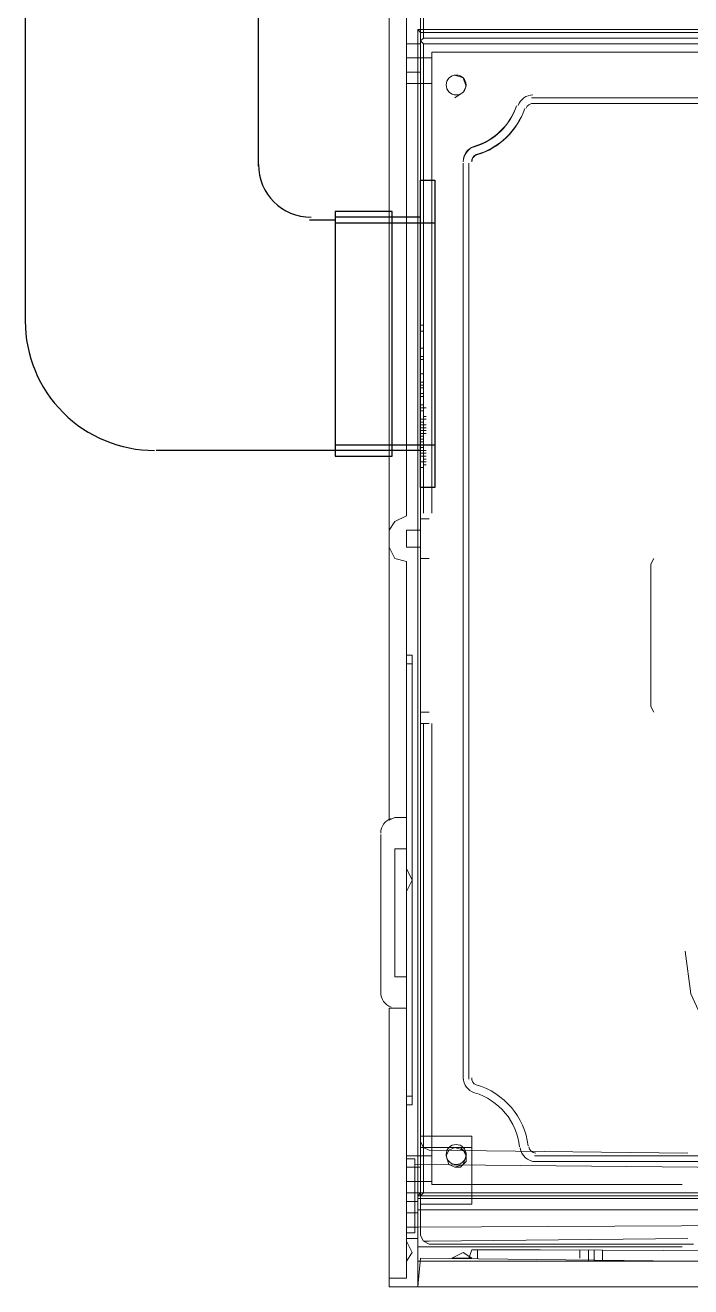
# Model space of a CAD drawing. Header units: millimetres. Extents: x -305 to 1353, y -289 to 1176.
# Drawn here: x 269.17 to 282.31, y 981.89 to 1006.8 of the extents above; entities that cross this region are included whole.
import ezdxf

# ---------------------------------------------------------------- set-up
doc = ezdxf.new("R2010")
doc.units = ezdxf.units.MM
doc.header["$MEASUREMENT"] = 0
doc.layers.add('PDF_0', color=7, linetype='Continuous')

msp = doc.modelspace()

# ---------------------------------------------------------------- linework, layer by layer
at = {"layer": 'PDF_0', "lineweight": 25}
for points in [[(269.174, 1145.199), (269.174, 1000.931)], [(273.779, 1004.02), (273.779, 1056.471), (273.779, 1109.315), (273.779, 1145.311)], [(275.295, 1002.953), (274.79, 1002.953)], [(276.98, 1003.009), (275.295, 1003.009)], [(275.295, 1002.897), (277.261, 1002.897)], [(275.295, 998.516), (277.261, 998.516)], [(276.98, 998.404), (275.295, 998.404), (271.757, 998.404)]]:
    msp.add_lwpolyline(points, dxfattribs=at)
at = {"layer": 'PDF_0', "lineweight": 18}
for points in [[(276.362, 987.397), (276.362, 981.95), (276.362, 981.894), (276.924, 981.894), (276.924, 981.95), (276.924, 983.41), (291.525, 983.41), (291.525, 981.95), (291.525, 981.894), (293.659, 981.894), (293.659, 981.95), (293.659, 1034.682), (293.659, 1034.738), (291.525, 1034.738), (291.525, 1034.682), (291.525, 1033.165), (276.924, 1033.165), (276.924, 1034.625), (276.924, 1034.738), (276.362, 1034.738), (276.362, 1034.625), (276.362, 1029.178)], [(276.362, 1025.472), (276.362, 991.104)], [(276.924, 983.691), (276.98, 983.747), (276.98, 984.253), (276.98, 983.747), (276.98, 1006.659), (276.924, 1006.715)], [(276.98, 1006.659), (283.045, 1006.659), (283.045, 1006.715)], [(276.98, 1005.873), (276.98, 1006.435), (276.98, 1005.873)], [(276.194, 987.678), (276.194, 990.823)], [(291.468, 983.747), (276.98, 983.747)], [(276.924, 982.399), (291.468, 982.399), (291.525, 982.399)], [(276.924, 981.894), (291.525, 981.894)]]:
    msp.add_lwpolyline(points, dxfattribs=at)
at = {"layer": 'PDF_0', "lineweight": 0}
for points in [[(277.036, 1019.519), (277.036, 1010.366), (276.98, 1010.309), (276.98, 1006.491), (277.036, 1006.547)], [(277.036, 1010.253), (277.036, 1006.547), (283.326, 1006.547), (283.326, 1006.491), (283.326, 1006.435), (291.468, 1006.435), (291.468, 1006.491), (291.468, 1001.324), (291.468, 1006.435)], [(276.98, 1009.299), (276.699, 1009.299), (276.699, 1006.435), (276.98, 1006.435)], [(276.98, 1006.659), (276.98, 997.056), (277.148, 997.056)], [(276.98, 1006.491), (276.98, 1006.491)], [(276.98, 1000.763), (276.98, 1006.491), (277.036, 1006.435), (277.036, 997.169)], [(276.699, 1006.435), (276.699, 1005.873)], [(277.036, 1006.435), (282.652, 1006.435)], [(282.652, 1006.266), (277.204, 1006.266), (277.204, 997.169), (277.204, 1006.266), (283.326, 1006.266), (283.326, 1005.368), (283.326, 1005.255), (283.269, 1005.255), (283.045, 1005.255), (283.269, 1005.255), (283.326, 1005.255), (283.326, 1001.268)], [(277.204, 1006.266), (277.204, 1006.266)], [(276.699, 1006.154), (277.204, 1006.154), (277.204, 1005.648), (276.699, 1005.648)], [(277.204, 1005.648), (277.204, 1006.154)], [(276.98, 1005.873), (276.699, 1005.873), (276.699, 997.113), (276.474, 997), (276.362, 996.832)], [(277.654, 1005.368), (277.822, 1005.48), (277.878, 1005.592), (277.822, 1005.761), (277.654, 1005.817)], [(277.654, 1005.817), (277.654, 1005.817)], [(277.654, 1005.368), (277.654, 1005.368)], [(276.98, 1000.875), (277.036, 1000.875), (277.036, 1000.594), (277.036, 998.348), (276.98, 998.348), (277.036, 998.348), (276.98, 998.348), (277.036, 998.348), (276.98, 998.348), (277.036, 998.348), (276.98, 998.348), (276.98, 998.797), (277.036, 998.797), (276.98, 998.797), (277.036, 998.797), (276.98, 998.797), (277.036, 998.797), (276.98, 998.797), (277.036, 998.797), (277.036, 998.685)], [(276.98, 1000.426), (277.036, 1000.426)], [(277.036, 999.92), (276.98, 999.92)], [(277.036, 999.752), (276.98, 999.752)], [(277.036, 999.527), (276.98, 999.527)], [(276.98, 999.303), (277.036, 999.303), (277.036, 999.246), (277.092, 999.246), (277.036, 999.246)], [(277.036, 999.303), (277.036, 999.303)], [(277.036, 999.246), (277.036, 999.246)], [(277.036, 999.246), (277.036, 999.246)], [(277.036, 999.246), (277.036, 999.246)], [(276.98, 998.966), (277.036, 998.966), (276.98, 998.966), (276.98, 999.022), (276.98, 999.134)], [(277.092, 999.022), (277.036, 999.022), (276.98, 999.022)], [(277.036, 999.19), (277.036, 999.19)], [(277.036, 999.19), (277.036, 999.19)], [(277.036, 999.19), (277.036, 999.19)], [(277.036, 999.134), (277.036, 999.134)], [(277.036, 999.134), (277.036, 999.134)], [(277.036, 999.078), (277.036, 999.078)], [(277.036, 999.078), (277.036, 999.078)], [(277.036, 999.078), (277.036, 999.078)], [(277.036, 999.078), (277.036, 999.078)], [(277.036, 999.078), (277.036, 999.078)], [(277.036, 999.078), (277.036, 999.078)], [(277.036, 999.078), (277.092, 999.078)], [(277.036, 999.022), (277.036, 999.022)], [(277.036, 999.022), (277.036, 999.022)], [(277.036, 999.022), (277.036, 999.022)], [(277.036, 999.022), (277.036, 999.022)], [(277.036, 999.022), (277.036, 999.022)], [(277.036, 999.022), (277.036, 999.022)], [(277.036, 998.91), (276.98, 998.91)], [(277.036, 998.91), (276.98, 998.91)], [(277.036, 998.853), (276.98, 998.853)], [(277.036, 998.853), (276.98, 998.853)], [(276.98, 998.797), (277.092, 998.797)], [(277.036, 998.741), (276.98, 998.741)], [(276.98, 998.741), (277.092, 998.741)], [(277.036, 998.966), (277.036, 998.966)], [(277.036, 998.966), (277.036, 998.966)], [(277.036, 998.966), (277.036, 998.966)], [(277.036, 998.91), (277.036, 998.91)], [(277.036, 998.91), (277.036, 998.91)], [(277.036, 998.91), (277.036, 998.853)], [(277.036, 998.91), (277.036, 998.91)], [(277.036, 998.91), (277.036, 998.91)], [(277.036, 998.91), (277.036, 998.91)], [(277.036, 998.91), (277.036, 998.91)], [(277.092, 998.91), (277.036, 998.91)], [(277.036, 998.853), (277.036, 998.853)], [(277.036, 998.853), (277.036, 998.853)], [(277.036, 998.853), (277.036, 998.853)], [(277.036, 998.853), (277.036, 998.853)], [(277.036, 998.853), (277.092, 998.853)], [(277.036, 998.853), (277.092, 998.853)], [(277.036, 998.797), (277.036, 998.797)], [(277.036, 998.797), (277.036, 998.797)], [(277.036, 998.741), (277.036, 998.741)], [(277.036, 998.741), (277.036, 998.741)], [(277.036, 998.741), (277.036, 998.741)], [(277.036, 998.741), (277.036, 998.741)], [(277.092, 998.966), (277.092, 998.966)], [(276.98, 998.573), (277.036, 998.573), (277.036, 998.629), (277.036, 998.685), (276.98, 998.685)], [(277.036, 998.629), (276.98, 998.629)], [(277.036, 998.573), (277.036, 998.516), (277.036, 998.46), (276.98, 998.46), (277.036, 998.46), (277.036, 998.404), (276.98, 998.404)], [(277.036, 998.685), (277.036, 998.685)], [(277.036, 998.685), (277.036, 998.685)], [(277.036, 998.685), (277.036, 998.685)], [(277.036, 998.629), (277.036, 998.629)], [(277.036, 998.629), (277.036, 998.629)], [(277.036, 998.629), (277.036, 998.629)], [(277.036, 998.516), (277.036, 998.516)], [(277.036, 998.348), (277.092, 998.348), (277.036, 998.348), (277.036, 998.067), (276.98, 998.067), (277.036, 998.067), (277.036, 998.123), (277.036, 998.18), (277.036, 998.292), (277.092, 998.292), (277.036, 998.292), (276.98, 998.292), (277.036, 998.292), (276.98, 998.292), (277.036, 998.292), (276.98, 998.292), (277.036, 998.292)], [(277.036, 998.46), (277.036, 998.46)], [(277.036, 998.46), (277.036, 998.46)], [(277.036, 998.46), (277.036, 998.46)], [(277.036, 998.46), (277.036, 998.46)], [(277.036, 998.404), (277.036, 998.404)], [(277.036, 998.404), (277.036, 998.404)], [(277.036, 998.404), (277.036, 998.404)], [(277.036, 998.404), (277.036, 998.404)], [(277.036, 998.404), (277.036, 998.404)], [(277.092, 998.404), (277.036, 998.404)], [(277.036, 998.348), (277.036, 998.348)], [(277.036, 998.348), (277.036, 998.348)], [(277.036, 998.348), (277.036, 998.348)], [(277.036, 998.348), (277.036, 998.348)], [(277.036, 998.348), (277.036, 998.348)], [(277.036, 998.348), (277.036, 998.348)], [(277.036, 998.348), (277.036, 998.348)], [(277.036, 998.348), (277.036, 998.348)], [(277.036, 998.348), (277.036, 998.348)], [(277.036, 998.292), (277.036, 998.292)], [(277.036, 998.292), (277.036, 998.292)], [(277.036, 998.292), (277.036, 998.292)], [(277.036, 998.292), (277.036, 998.292)], [(277.036, 998.292), (277.036, 998.292)], [(277.036, 998.292), (277.036, 998.292)], [(277.036, 998.292), (277.036, 998.292)], [(277.036, 998.292), (277.036, 998.292)], [(277.036, 998.236), (277.036, 998.236)], [(277.036, 998.236), (277.036, 998.236)], [(277.036, 998.236), (277.036, 998.236)], [(277.036, 998.236), (277.036, 998.236)], [(277.036, 998.236), (277.036, 998.236)], [(277.036, 998.236), (277.036, 998.236)], [(277.036, 998.236), (277.036, 998.236)], [(277.036, 998.236), (277.036, 998.236)], [(277.036, 998.236), (277.036, 998.236)], [(277.036, 998.236), (277.036, 998.236)], [(277.036, 998.236), (277.036, 998.236)], [(277.036, 998.236), (277.092, 998.236)], [(276.98, 998.18), (277.036, 998.18), (277.092, 998.18), (277.036, 998.18)], [(276.98, 998.123), (276.98, 993.013), (276.98, 993.238)], [(277.036, 998.18), (277.036, 998.18)], [(277.036, 998.18), (277.036, 998.18)], [(277.036, 998.18), (277.036, 998.18)], [(277.036, 998.18), (277.036, 998.18)], [(277.036, 998.123), (277.036, 998.123)], [(277.036, 998.123), (277.036, 998.123)], [(277.036, 998.123), (277.036, 998.123)], [(277.036, 998.123), (277.092, 998.123)], [(277.036, 998.123), (277.036, 998.123)], [(277.036, 998.067), (277.036, 998.067)], [(276.98, 996.27), (276.98, 996.495), (276.699, 996.495), (276.699, 996.832), (276.98, 996.832), (276.98, 997.056)], [(276.362, 991.104), (276.474, 991.16), (276.699, 991.16), (276.699, 996.214), (276.474, 996.27), (276.362, 996.495)], [(277.148, 996.27), (276.98, 996.27), (276.98, 993.238), (277.148, 993.238)], [(281.585, 993.238), (281.529, 993.35), (281.529, 996.158), (281.585, 996.27)], [(276.699, 994.361), (276.811, 994.361), (276.811, 993.518), (276.811, 986.387), (276.811, 985.488), (276.699, 985.488)], [(276.811, 994.192), (276.699, 994.192)], [(277.148, 993.013), (276.98, 993.013), (276.98, 983.803), (276.98, 982.905), (277.036, 982.792), (277.148, 982.736), (282.371, 982.736)], [(276.98, 983.691), (277.036, 983.747), (277.036, 993.013)], [(276.699, 991.16), (276.699, 990.542)], [(286.302, 983.747), (291.468, 983.747), (291.468, 983.691), (291.468, 990.261), (291.468, 983.747), (291.525, 983.691), (291.468, 983.691), (291.525, 983.691), (291.525, 983.635), (279.338, 983.635), (276.924, 983.635), (276.924, 983.41), (282.146, 983.41)], [(276.699, 990.149), (276.699, 990.149)], [(276.699, 989.7), (276.699, 989.7)], [(279.338, 983.635), (276.924, 983.635), (276.924, 983.691), (276.98, 983.691), (276.98, 988.857)], [(276.699, 988.015), (276.699, 987.397), (276.699, 984.253), (276.98, 984.253)], [(276.362, 987.397), (276.474, 987.397), (276.699, 987.397)], [(276.811, 985.656), (276.699, 985.656)], [(276.98, 984.87), (277.991, 984.87), (277.991, 983.522), (276.98, 983.522)], [(276.98, 984.758), (277.036, 984.646), (277.148, 984.589), (282.259, 984.533)], [(277.991, 984.646), (276.98, 984.646)], [(277.654, 984.253), (277.766, 984.253), (277.822, 984.309), (277.878, 984.365), (277.878, 984.477), (277.878, 984.533), (277.822, 984.589), (277.766, 984.646), (277.654, 984.646)], [(277.654, 984.646), (277.654, 984.646)], [(277.654, 984.646), (277.654, 984.646)], [(276.699, 984.477), (277.204, 984.477), (277.204, 983.972), (276.699, 983.972)], [(276.699, 984.421), (276.868, 984.421), (276.868, 982.961), (276.699, 982.961)], [(276.868, 984.309), (288.717, 984.196), (288.717, 983.129), (276.868, 983.073)], [(277.204, 983.972), (277.204, 984.477)], [(276.699, 984.253), (276.699, 983.747)], [(277.654, 984.253), (277.654, 984.253)], [(277.654, 984.253), (277.654, 984.253)], [(277.204, 983.916), (277.204, 983.916)], [(277.991, 983.747), (276.98, 983.747), (276.699, 983.747), (276.699, 983.354), (276.924, 983.354)], [(276.924, 983.579), (276.699, 983.579)], [(277.036, 983.747), (282.146, 983.747)], [(276.699, 983.354), (276.699, 982.849)], [(276.924, 983.41), (276.924, 983.41)], [(276.924, 983.073), (276.699, 983.073)], [(276.924, 982.849), (276.699, 982.849), (276.699, 982.062), (276.362, 982.062)], [(276.699, 982.792), (276.699, 982.792)], [(282.259, 982.849), (277.148, 982.792), (277.036, 982.792)], [(276.924, 982.68), (282.146, 982.68)], [(277.935, 982.456), (277.991, 982.624), (278.159, 982.624), (279.058, 982.624), (279.338, 982.624), (289.054, 982.568), (289.334, 982.568), (290.289, 982.568), (290.514, 982.568), (290.514, 982.399)], [(278.103, 982.624), (278.103, 982.456)], [(280.125, 982.624), (280.125, 982.456)], [(280.293, 982.624), (280.293, 982.399)], [(280.405, 982.624), (280.405, 982.399)], [(280.574, 982.624), (280.574, 982.399)], [(276.699, 982.399), (276.699, 982.399)], [(276.924, 981.894), (276.98, 982.456), (282.146, 982.399)], [(276.924, 982.399), (282.034, 982.399)], [(277.598, 982.456), (277.598, 982.456)], [(277.991, 982.456), (277.991, 982.456)]]:
    msp.add_lwpolyline(points, dxfattribs=at)
at = {"layer": 'PDF_0', "lineweight": 18}
for points in [[(276.924, 983.691), (291.525, 983.691), (291.525, 1001.044), (283.045, 1001.044), (283.045, 1006.715), (276.924, 1006.715)], [(283.045, 1005.368), (279.17, 1005.368)], [(283.045, 1005.255), (279.17, 1005.255)], [(277.822, 1004.076), (277.822, 985.993)], [(277.935, 1004.076), (277.935, 985.993)], [(276.474, 990.542), (276.474, 988.015), (276.699, 988.015), (276.699, 990.542)], [(279.226, 984.477), (288.941, 984.477)], [(279.226, 984.365), (288.941, 984.365)]]:
    msp.add_lwpolyline(points, close=True, dxfattribs=at)
for points in [[(277.682, 1005.817, 0.414214), (277.485, 1005.62, 0.414214), (277.682, 1005.424)], [(278.045, 1004.401, 0.333969), (277.822, 1004.104, -0.333969), (278.033, 1004.407, 0.244036), (278.876, 1005.209, -0.244036), (278.045, 1004.401)], [(278.079, 1004.245, 0.244047), (279.036, 1005.154, -0.244047), (278.092, 1004.239, 0.334171), (277.991, 1004.104, -0.334171), (278.079, 1004.245)], [(278.045, 985.725, -0.334037), (277.822, 986.021, 0.334037), (278.045, 985.725, -0.301361), (278.936, 984.655, 0.301361), (278.045, 985.725)], [(278.079, 985.881, -0.301396), (279.104, 984.675, 0.301396), (278.079, 985.881, -0.334021), (277.991, 986.021, 0.334021), (278.079, 985.881)], [(277.682, 984.702, 0.414214), (277.485, 984.505, 0.414214), (277.682, 984.309)]]:
    msp.add_lwpolyline(points, format="xyb", dxfattribs=at)
for points in [[(279.198, 1005.424, 0.32004), (278.906, 1005.216, -0.32004)], [(279.198, 1005.255, 0.319875), (279.065, 1005.161, -0.319875)], [(278.947, 984.637, 0.379984), (279.254, 984.365, -0.379984)], [(279.115, 984.657, 0.379961), (279.254, 984.533, -0.379961)]]:
    msp.add_lwpolyline(points, format="xyb", close=True, dxfattribs=at)
at = {"layer": 'PDF_0', "lineweight": 25}
for points in [[(276.98, 1003.739), (277.261, 1003.739), (277.261, 997.674), (276.98, 997.674)], [(276.418, 1003.121), (275.295, 1003.121), (275.295, 998.292), (276.418, 998.292)]]:
    msp.add_lwpolyline(points, close=True, dxfattribs=at)
at = {"layer": 'PDF_0', "lineweight": 0}
for points in [[(276.98, 1000.763), (277.036, 1000.763)], [(277.036, 1000.257), (276.98, 1000.257)], [(276.98, 1000.201), (277.036, 1000.201)], [(276.98, 1000.201), (277.036, 1000.201)], [(276.98, 999.696), (277.036, 999.696)], [(276.98, 999.64), (277.036, 999.64)], [(277.036, 999.64), (276.98, 999.64)], [(276.98, 999.471), (277.036, 999.471)], [(277.036, 999.471), (276.98, 999.471)], [(276.98, 999.246), (277.036, 999.246)], [(277.036, 999.19), (276.98, 999.19)], [(276.98, 999.022), (277.036, 999.022)], [(276.98, 998.853), (277.036, 998.853)], [(276.98, 998.853), (277.036, 998.853)], [(276.98, 998.741), (277.036, 998.741)], [(276.98, 998.741), (277.036, 998.741)], [(276.98, 998.629), (277.036, 998.629)], [(276.98, 998.573), (277.036, 998.573)], [(276.98, 998.516), (277.036, 998.516)], [(276.98, 998.516), (277.036, 998.516)], [(277.036, 998.516), (277.092, 998.516)], [(276.98, 998.46), (277.036, 998.46)], [(277.092, 998.404), (277.036, 998.404)], [(277.092, 998.236), (277.036, 998.236)], [(282.146, 983.916), (277.204, 983.916), (277.204, 993.013), (277.204, 983.916)], [(276.699, 990.149), (276.811, 989.924), (276.699, 989.7)], [(286.92, 985.769), (286.19, 985.488), (285.347, 985.376), (284.561, 985.488), (283.775, 985.769), (283.157, 986.274), (282.652, 986.948), (282.315, 987.678), (282.202, 988.52), (282.315, 987.678), (282.652, 986.948), (283.157, 986.274), (283.775, 985.769), (284.561, 985.488), (285.347, 985.376), (286.19, 985.488)], [(277.878, 984.477), (277.822, 984.589), (277.654, 984.646), (277.541, 984.589), (277.485, 984.477), (277.541, 984.309), (277.654, 984.253), (277.822, 984.309)], [(277.878, 984.477), (277.822, 984.589), (277.654, 984.646), (277.541, 984.589), (277.485, 984.477), (277.541, 984.309), (277.654, 984.253), (277.822, 984.309)], [(276.699, 982.792), (276.811, 982.568), (276.699, 982.399)], [(277.598, 982.456), (277.822, 982.568), (277.991, 982.456)]]:
    msp.add_lwpolyline(points, close=True, dxfattribs=at)
at = {"layer": 'PDF_0', "lineweight": 18}
for centre in [(277.682, 1005.62), (277.682, 984.505)]:
    msp.add_circle(centre, 0.197, dxfattribs=at)
at = {"layer": 'PDF_0', "lineweight": 25}
for centre, radius, start, end in [((274.818, 1004.048), 1.039, 180.0011, 269.9989), ((271.729, 1000.959), 2.555, 179.9999, 270.0001)]:
    msp.add_arc(centre, radius, start, end, dxfattribs=at)
at = {"layer": 'PDF_0', "lineweight": 18}
for centre, start, end in [((276.502, 990.851), 109.8752, 179.9981), ((276.502, 987.706), 179.9978, 250.1289)]:
    msp.add_arc(centre, 0.309, start, end, dxfattribs=at)

doc.saveas('drawing.dxf')
